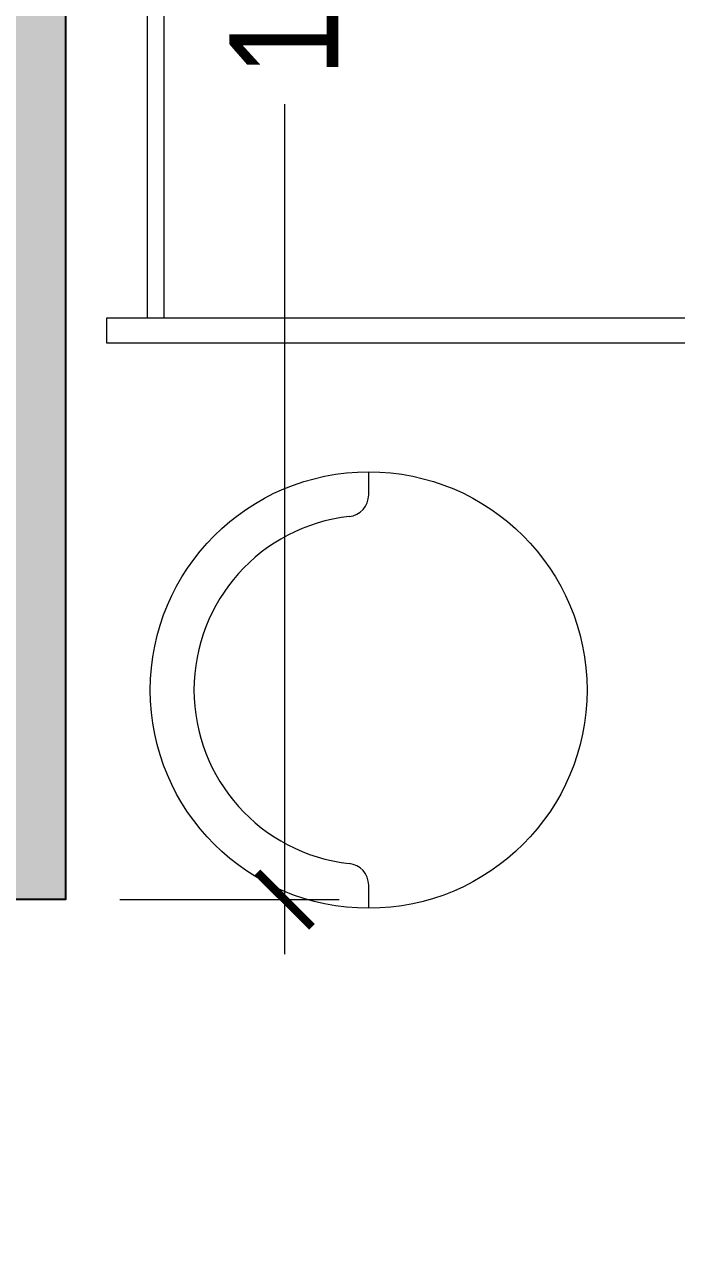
# Model space of a CAD drawing. Header units: millimetres. Extents: x 4444 to 22214, y -867569 to -857440.
# Drawn here: x 20107 to 20586, y -860262 to -859363 of the extents above; entities that cross this region are included whole.
import ezdxf
from ezdxf.lldxf.tags import DXFTag

# ---------------------------------------------------------------- set-up
doc = ezdxf.new("R2010")
doc.units = ezdxf.units.MM
doc.header["$LTSCALE"] = 40
doc.header["$PDMODE"] = 3
for name, color, linetype, lineweight in [('dimensions', 149, 'Continuous', 5), ('Floor-Unit', 1, 'Continuous', 13), ('IM-ANNO-HATCH', 8, 'Continuous', 5), ('LENS_FURNITURE', 13, 'Continuous', 9), ('LENS_PARTITION', 21, 'Continuous', 25)]:
    doc.layers.add(name, color=color, linetype=linetype, lineweight=lineweight)
doc.styles.get("Standard").update_dxf_attribs({"font": 'ARIALN.TTF'})
tags = doc.linetypes.add('DASHED2', pattern=[0.375, 0.25, -0.125]).pattern_tags.tags
tags[6:7] = [DXFTag(74, 4), DXFTag(75, 0), DXFTag(340, '0'), DXFTag(46, 1.0), DXFTag(50, 0.0), DXFTag(44, 0.0), DXFTag(45, 0.0)]
tags[4:5] = [DXFTag(74, 4), DXFTag(75, 0), DXFTag(340, '0'), DXFTag(46, 1.0), DXFTag(50, 0.0), DXFTag(44, 0.0), DXFTag(45, 0.0)]
doc.dimstyles.new('Working', dxfattribs={"dimscale": 0.8, "dimtxt": 100, "dimasz": 50, "dimexe": 50, "dimexo": 50, "dimgap": 25, "dimtad": 1, "dimdec": 0, "dimtxsty": 'Standard', "dimblk": 'ARCHTICK', "dimcen": 0, "dimdle": 50, "dimclrd": 250, "dimclre": 8, "dimclrt": 7, "dimazin": 3, "dimtfac": 1, "dimtdec": 0, "dimtmove": 1, "dimatfit": 3, "dimfxl": 3, "dimlwd": 5, "dimlwe": 0})

# ---------------------------------------------------------------- blocks, each defined once
blk = doc.blocks.new('Chair')
at = {"layer": 'Floor-Unit', "ltscale": 100}
for p, q in [((587017.1812756595, -21249.19291745766), (586990.7880734093, -21249.19291745766)), ((587490.7880734095, -21249.19291745766), (587464.3948711595, -21249.19291745766))]:
    blk.add_line(p, q, dxfattribs=at)
blk.add_circle((587240.7880734095, -21249.19291745771), 250, dxfattribs=at)
for centre, radius, start, end in [((587017.1812756595, -21274.19291745767), 25, 6.37937020842336, 90), ((587464.3948711595, -21274.19291745767), 25, 90, 173.6206297915766), ((587240.7880734095, -21249.19291745771), 200, 186.3793702084324, 353.6206297915686)]:
    blk.add_arc(centre, radius, start, end, dxfattribs=at)
blk = doc.blocks.new('servgewrgtrs')
at = {"layer": 'LENS_FURNITURE', "color": 146, "true_color": 0x105689}
for points in [[(338.5359051078558, -352.4817388160154), (338.5359051078558, -985.4817388160155), (356.5359051078558, -985.4817388160155), (356.5359051078558, -352.4817388160154)], [(-63.4640948921442, -955.4817388160154), (-63.4640948921442, -943.4817388160153), (338.5359051078558, -943.4817388160153), (338.5359051078558, -955.4817388160154)]]:
    blk.add_lwpolyline(points, close=True, dxfattribs=at)
at = {"layer": 'Floor-Unit', "xscale": 0.6413055337135763, "yscale": 0.6413055337135763, "zscale": 0.6413055337135763}
blk.add_blockref('Chair', (-375989.1127056331, 12834.13492621091), dxfattribs=at)
blk = doc.blocks.new('_ArchTick')
at = {"const_width": 0.15}
blk.add_lwpolyline([(-0.5, -0.5), (0.5, 0.5)], dxfattribs=at)
blk = doc.blocks.new('*D102')
at = {"layer": 'Defpoints', "color": 0, "ltscale": 50, "transparency": 16777216}
for p in [(20136.88630240033, -858593.0549321929), (20136.88630240033, -860006.0549321929), (20297.9248587526, -860006.0549321929)]:
    blk.add_point(p, dxfattribs=at)
at = {"layer": 'dimensions', "color": 250, "linetype": 'DASHED2', "lineweight": 5, "ltscale": 50, "transparency": 16777216}
for p, q in [((20297.9248587526, -858553.0549321928), (20297.9248587526, -859184.7118216881)), ((20297.9248587526, -860046.0549321928), (20297.9248587526, -859414.3980426977))]:
    blk.add_line(p, q, dxfattribs=at)
at = {"layer": 'dimensions', "color": 8, "linetype": 'DASHED2', "lineweight": 0, "ltscale": 50, "transparency": 16777216}
for p, q in [((20176.88630240033, -858593.0549321929), (20337.9248587526, -858593.0549321929)), ((20176.88630240033, -860006.0549321929), (20337.9248587526, -860006.0549321929))]:
    blk.add_line(p, q, dxfattribs=at)
at = {"layer": 'dimensions', "color": 250, "lineweight": 5, "ltscale": 50, "transparency": 16777216, "xscale": 40, "yscale": 40, "zscale": 40}
for p, rotation in [((20297.9248587526, -858593.0549321929), 90), ((20297.9248587526, -860006.0549321929), 270)]:
    blk.add_blockref('_ArchTick', p, dxfattribs=dict(at, rotation=rotation))
at = {"layer": 'dimensions', "color": 7, "ltscale": 50, "transparency": 16777216, "insert": (20297.92485875235, -859299.5549321926), "char_height": 80, "attachment_point": 5, "rotation": 90, "bg_fill": 3, "box_fill_scale": 1.25, "bg_fill_color": 9, "bg_fill_true_color": 13158600, "bg_fill_transparency": 0}
blk.add_mtext('\\A1;1413', dxfattribs=at)

msp = doc.modelspace()

# ---------------------------------------------------------------- hatches: boundary and pattern name
at = {"layer": 'IM-ANNO-HATCH', "ltscale": 50}
h = msp.add_hatch(dxfattribs=at)
h.set_pattern_fill('CORK', color=256, scale=200, angle=-1.27e-14)
h.set_pattern_definition([(360, (-830.501100048481, -17495.98343987157), (6.1e-15, 25), []), (134.9999999999999, (-818.001100048481, -17508.48343987157), (-49.99999991609843, -49.99999991609841), [35.35533920000001, -35.35533920000001]), (134.9999999999999, (-811.751100048481, -17508.48343987157), (-49.99999991609843, -49.99999991609841), [35.35533920000001, -35.35533920000001]), (134.9999999999999, (-805.501100048481, -17508.48343987157), (-49.99999991609843, -49.99999991609841), [35.35533920000001, -35.35533920000001])])
h.paths.add_polyline_path([(18339.88630240405, -858945.0549321922), (18239.88630240032, -858945.0549321922), (18239.88630239659, -860006.0549321926), (18339.8863023966, -860006.0549321926)])
h.paths.add_polyline_path([(19089.88630240405, -860006.0549321926), (20036.88630240032, -860006.0549321926), (20036.88630240032, -859906.0549321924), (19089.88630240405, -859906.0549321924)])
h.paths.add_polyline_path([(20136.88630240032, -858593.054932192), (20136.88630240032, -860006.0549321926), (20036.88630240032, -860006.0549321926), (20036.88630240032, -858593.054932192)])
h.paths.add_polyline_path([(20001.88630240032, -862996.0549321927), (19901.88630240032, -862996.0549321927), (19901.88630240032, -862831.0549321926), (19901.88630240032, -860881.0549321924), (19901.88630240032, -860756.0549321927), (20001.88630240032, -860756.0549321927)])
h.paths.add_polyline_path([(21583.88630240032, -863746.0549321926), (19901.88630240032, -863746.0549321926), (19901.88630240032, -863846.0549321926), (21583.88630240032, -863846.0549321926)])
h.paths.add_polyline_path([(19270.88630240032, -864338.0549321926), (19170.88630240032, -864338.0549321926), (19170.88630240032, -865406.0549321924), (19270.88630240032, -865406.0549321924)])
h.paths.add_polyline_path([(19270.88630240032, -865306.0549321924), (21583.88630240032, -865306.0549321924), (21583.88630240032, -865406.0549321924), (19270.88630240032, -865406.0549321924)])

# ---------------------------------------------------------------- linework, layer by layer
at = {"layer": 'LENS_PARTITION'}
msp.add_lwpolyline([(20136.88630240032, -858593.054932192), (20136.88630240032, -860006.0549321926), (20036.88630240032, -860006.0549321926), (20036.88630240032, -858593.054932192)], close=True, dxfattribs=at)

# ---------------------------------------------------------------- block references
at = {"layer": 'LENS_PARTITION', "rotation": 270}
msp.add_blockref('servgewrgtrs', (21152.6789715066, -859240.4499289262), dxfattribs=at)

# ---------------------------------------------------------------- next in the draw order: dimensions: what is measured, and where the dimension line sits
at = {"layer": 'dimensions', "color": 3, "ltscale": 50, "true_color": 0x15f609}
dim = msp.add_linear_dim(base=(20297.9248587526, -860006.0549321929), p1=(20136.88630240032, -858593.0549321926), p2=(20136.88630240032, -860006.0549321926), angle=90, dimstyle='Working', override={"dimfxl": 500, "dimfxlon": 1, "dimtfill": 1, "dimarcsym": 1}, dxfattribs=at)
dim.commit()
dim.dimension.update_dxf_attribs({"geometry": '*D102', "text_midpoint": (20297.92485875235, -859299.5549321926)})

doc.saveas('drawing.dxf')
